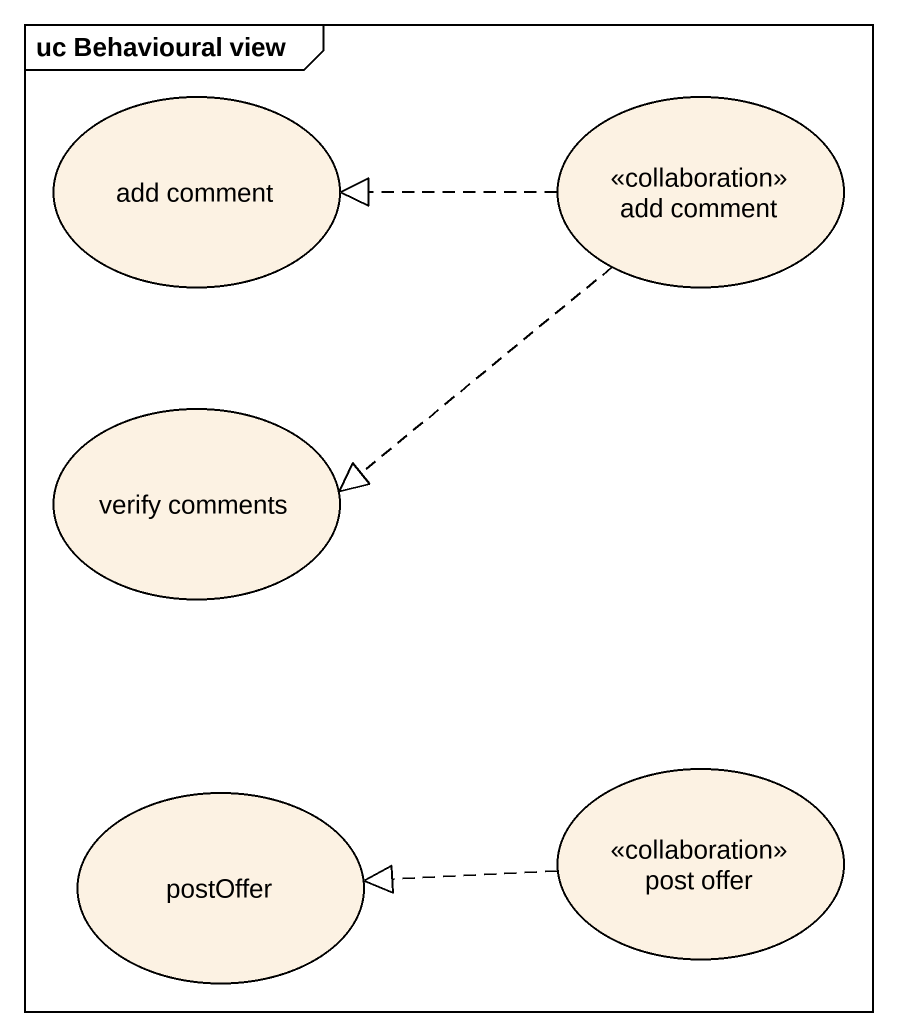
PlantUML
@startuml
mainframe uc Behavioural view
usecase "add comment" as add_comment
usecase "add comment" as add_comment_2 <<collaboration>>
usecase "verify comments" as verify_comments
usecase postOffer
usecase "post offer" as post_offer <<collaboration>>
add_comment_2 .left.|> add_comment
add_comment_2 ..|> verify_comments
post_offer .left.|> postOffer
@enduml
